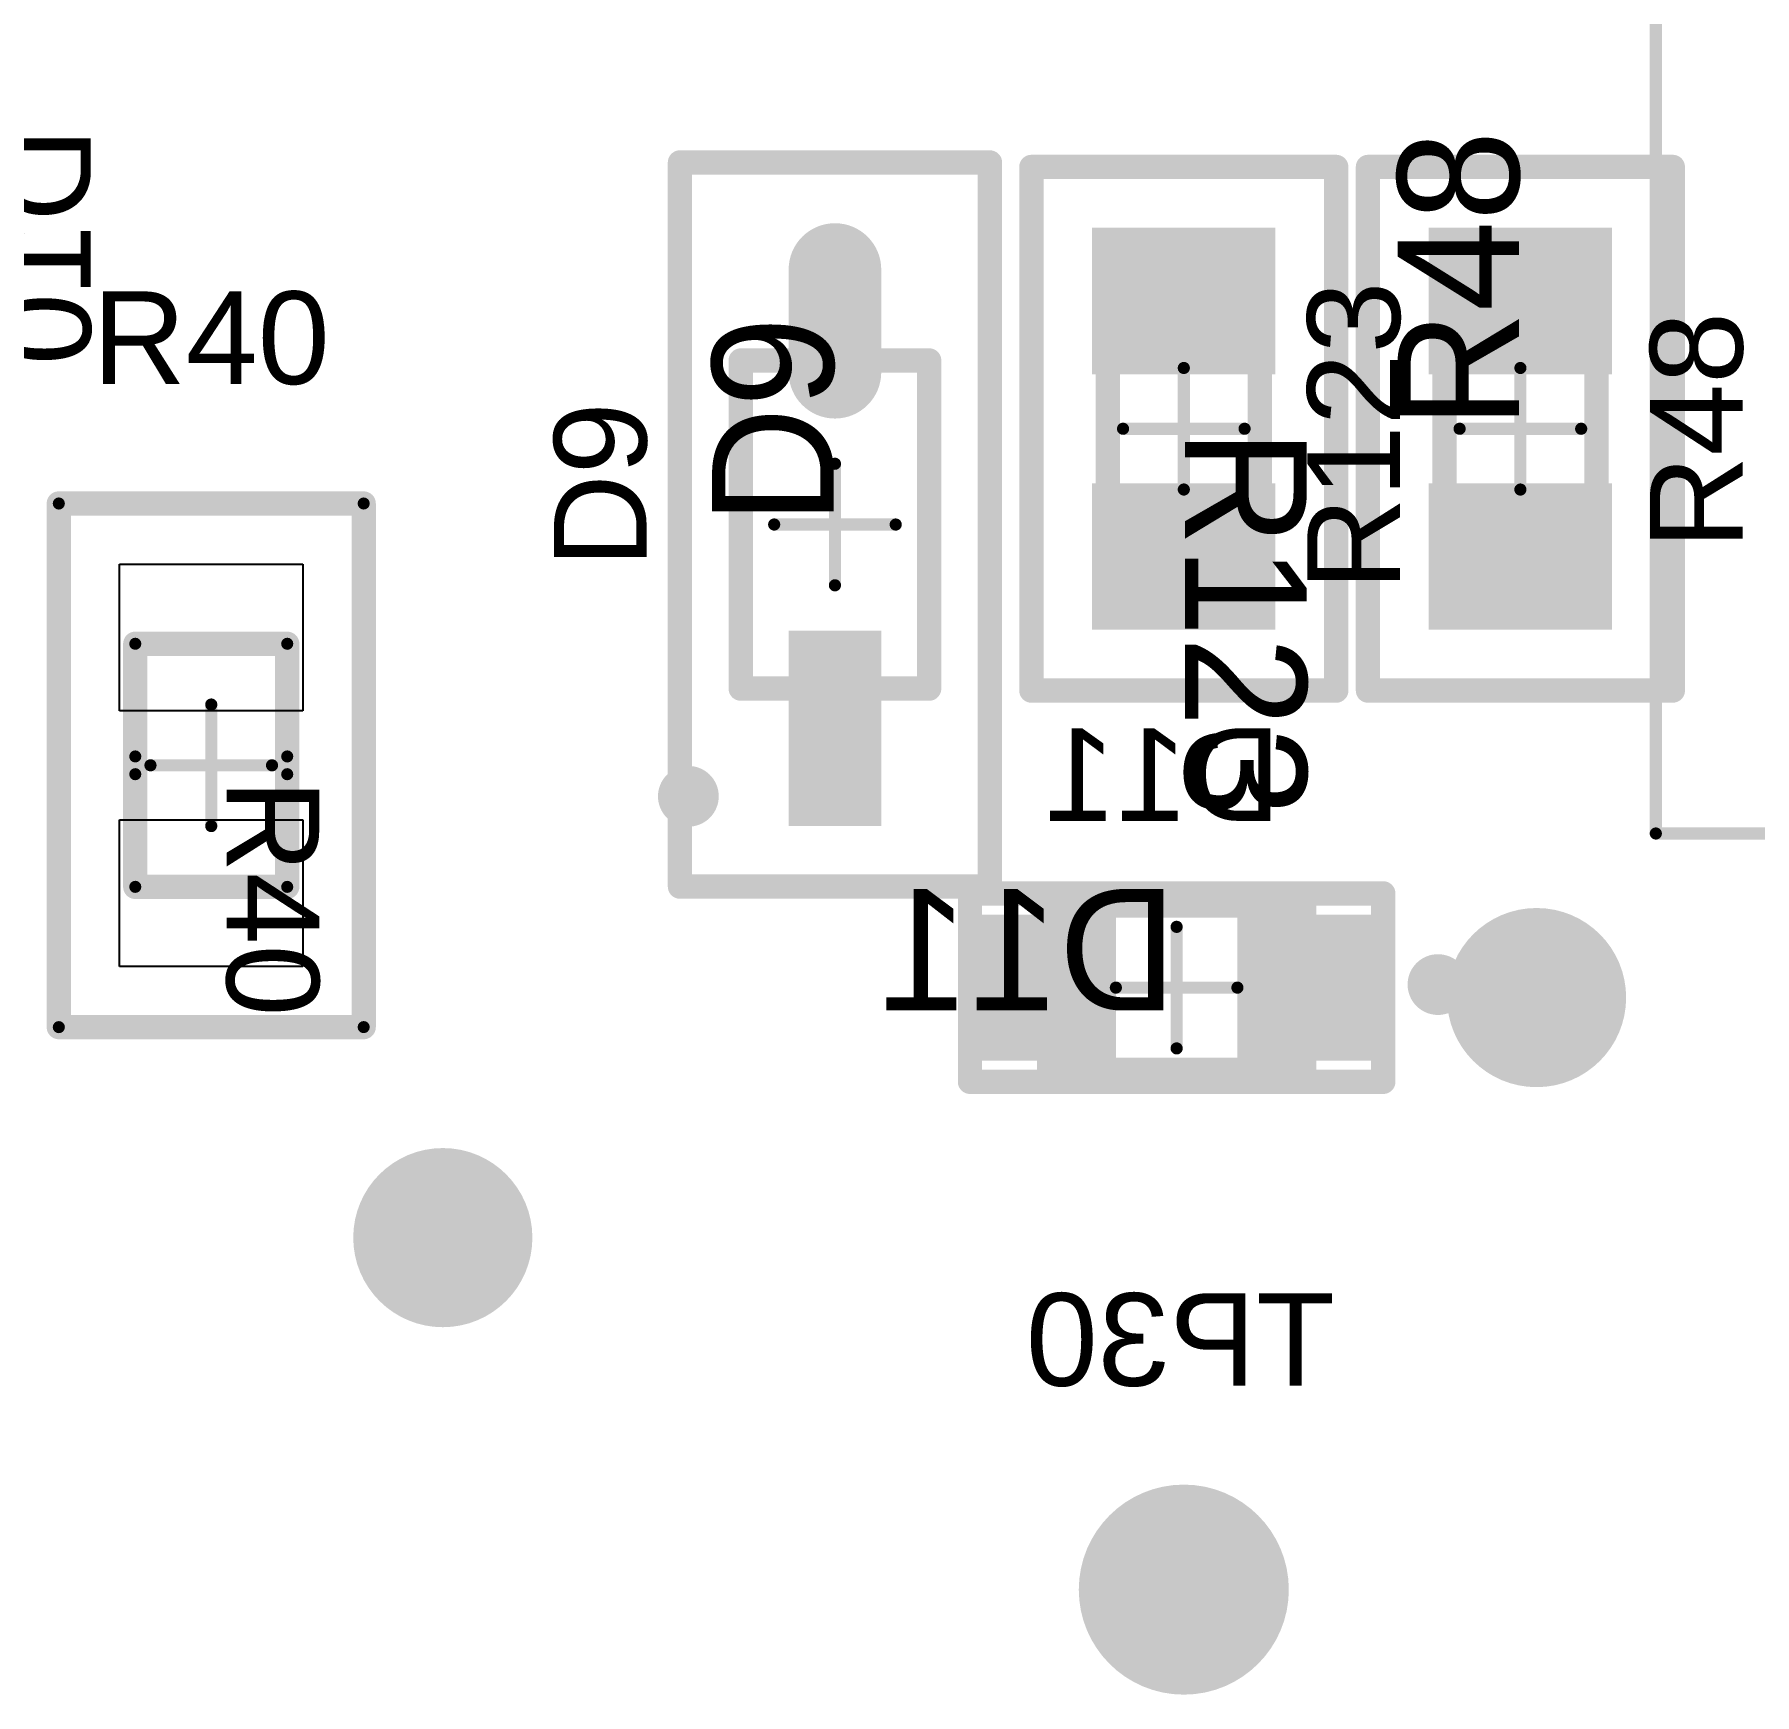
# Model space of a CAD drawing. Header units: millimetres. Extents: x 54 to 247, y 53 to 195.
# Drawn here: x 131.08 to 145.23, y 95.99 to 109.65 of the extents above; entities that cross this region are included whole.
import ezdxf

# ---------------------------------------------------------------- set-up
doc = ezdxf.new("R2010")
doc.units = ezdxf.units.MM
for name, color, linetype in [('BottomOverlay', 54, 'Continuous'), ('BottomPaste', 16, 'Continuous'), ('BottomSolder', 6, 'Continuous'), ('Mechanical10', 56, 'Continuous'), ('Mechanical12', 56, 'Continuous'), ('Mechanical15', 56, 'Continuous'), ('Mechanical4', 56, 'Continuous'), ('Mechanical6', 56, 'Continuous'), ('Mechanical8', 56, 'Continuous'), ('MultiLayer', 9, 'Continuous'), ('PadHoleLayer', 156, 'Continuous'), ('TopOverlay', 2, 'Continuous'), ('TopPaste', 8, 'Continuous'), ('TopSolder', 216, 'Continuous'), ('ViaHoleLayer', 16, 'Continuous')]:
    doc.layers.add(name, color=color, linetype=linetype)
doc.styles.add('Arial', font='arial.ttf', dxfattribs={"height": 0.2})

# ---------------------------------------------------------------- blocks, each defined once
blk = doc.blocks.new('V______CRCW0805__3_IPC_A_17')
at = {"layer": 'TopPaste'}
for points in [[(-1.654, 0.754), (-0.448, 0.754), (-0.448, -0.754), (-1.654, -0.754)], [(0.448, 0.754), (1.654, 0.754), (1.654, -0.754), (0.448, -0.754)]]:
    blk.add_hatch(color=8, dxfattribs=at).paths.add_polyline_path(points)
at = {"layer": 'TopSolder'}
for points in [[(-1.654, 0.754), (-0.448, 0.754), (-0.448, -0.754), (-1.654, -0.754)], [(0.448, 0.754), (1.654, 0.754), (1.654, -0.754), (0.448, -0.754)]]:
    blk.add_hatch(color=216, dxfattribs=at).paths.add_polyline_path(points)
at = {"layer": 'Mechanical10', "const_width": 0.2}
for points in [[(2.154, 1.254), (-2.154, 1.254)], [(-2.154, -1.254), (-2.154, 1.254)], [(2.154, -1.254), (2.154, 1.254)], [(2.154, -1.254), (-2.154, -1.254)]]:
    blk.add_lwpolyline(points, dxfattribs=at)
at = {"layer": 'Mechanical10', "const_width": 0.1}
for points in [[(-2.204, 1.254, 1), (-2.104, 1.254, 1)], [(-2.204, 1.254, 1), (-2.104, 1.254, 1)], [(2.104, 1.254, 1), (2.204, 1.254, 1)], [(2.104, 1.254, 1), (2.204, 1.254, 1)], [(-2.204, -1.254, 1), (-2.104, -1.254, 1)], [(-2.204, -1.254, 1), (-2.104, -1.254, 1)], [(2.104, -1.254, 1), (2.204, -1.254, 1)], [(2.104, -1.254, 1), (2.204, -1.254, 1)]]:
    blk.add_lwpolyline(points, format="xyb", close=True, dxfattribs=at)
at = {"layer": 'Mechanical12', "const_width": 0.2}
for points in [[(1, 0.625), (-1, 0.625)], [(-1, -0.625), (-1, 0.625)], [(1, -0.625), (1, 0.625)], [(1, -0.625), (-1, -0.625)]]:
    blk.add_lwpolyline(points, dxfattribs=at)
at = {"layer": 'Mechanical12', "const_width": 0.1}
for points in [[(-1.05, 0.625, 1), (-0.95, 0.625, 1)], [(-1.05, 0.625, 1), (-0.95, 0.625, 1)], [(0.95, 0.625, 1), (1.05, 0.625, 1)], [(0.95, 0.625, 1), (1.05, 0.625, 1)], [(-1.05, -0.625, 1), (-0.95, -0.625, 1)], [(-1.05, -0.625, 1), (-0.95, -0.625, 1)], [(0.95, -0.625, 1), (1.05, -0.625, 1)], [(0.95, -0.625, 1), (1.05, -0.625, 1)]]:
    blk.add_lwpolyline(points, format="xyb", close=True, dxfattribs=at)
at = {"layer": 'Mechanical15'}
for points, const_width in [([(2.154, 1.254), (-2.154, 1.254)], 0.2), ([(-2.154, -1.254), (-2.154, 1.254)], 0.2), ([(2.154, -1.254), (2.154, 1.254)], 0.2), ([(0, -0.5), (0, 0.5)], 0.1), ([(0.5, 0), (-0.5, 0)], 0.1), ([(2.154, -1.254), (-2.154, -1.254)], 0.2)]:
    blk.add_lwpolyline(points, dxfattribs=dict(at, const_width=const_width))
for points, const_width in [([(-2.204, 1.254, 1), (-2.104, 1.254, 1)], 0.1), ([(-2.204, 1.254, 1), (-2.104, 1.254, 1)], 0.1), ([(2.104, 1.254, 1), (2.204, 1.254, 1)], 0.1), ([(2.104, 1.254, 1), (2.204, 1.254, 1)], 0.1), ([(-0.025, 0.5, 1), (0.025, 0.5, 1)], 0.05), ([(-0.525, 0, 1), (-0.475, 0, 1)], 0.05), ([(0.475, 0, 1), (0.525, 0, 1)], 0.05), ([(-0.025, -0.5, 1), (0.025, -0.5, 1)], 0.05), ([(-2.204, -1.254, 1), (-2.104, -1.254, 1)], 0.1), ([(-2.204, -1.254, 1), (-2.104, -1.254, 1)], 0.1), ([(2.104, -1.254, 1), (2.204, -1.254, 1)], 0.1), ([(2.104, -1.254, 1), (2.204, -1.254, 1)], 0.1)]:
    blk.add_lwpolyline(points, format="xyb", close=True, dxfattribs=dict(at, const_width=const_width))
at = {"layer": 'TopOverlay', "const_width": 0.2}
for points in [[(0.073, 0.625), (-0.073, 0.625)], [(0.073, -0.625), (-0.073, -0.625)]]:
    blk.add_lwpolyline(points, dxfattribs=at)
at = {"layer": 'TopOverlay', "const_width": 0.1}
for points in [[(-0.123, 0.625, 1), (-0.023, 0.625, 1)], [(0.023, 0.625, 1), (0.123, 0.625, 1)], [(-0.123, -0.625, 1), (-0.023, -0.625, 1)], [(0.023, -0.625, 1), (0.123, -0.625, 1)]]:
    blk.add_lwpolyline(points, format="xyb", close=True, dxfattribs=at)
at = {"layer": 'Mechanical10'}
blk.add_text('R123', height=1, dxfattribs=at).set_placement((0, 0.011))
blk = doc.blocks.new('V______S8_V_3910_01_001_IPC_A_33')
at = {"layer": 'TopPaste'}
blk.add_hatch(color=8, dxfattribs=at).paths.add_polyline_path([(-2.479, 0.381), (-0.872, 0.381), (-0.872, -0.381), (-2.479, -0.381)])
h = blk.add_hatch(color=8, dxfattribs=at)
edge = h.paths.add_edge_path()
edge.add_arc((1.253, 0), 0.381, 90, 270)
edge.add_line((1.253, -0.381), (2.098, -0.381))
edge.add_arc((2.098, 0), 0.381, 270, 450)
edge.add_line((2.098, 0.381), (1.253, 0.381))
at = {"layer": 'TopSolder'}
blk.add_hatch(color=216, dxfattribs=at).paths.add_polyline_path([(-2.479, 0.381), (-0.872, 0.381), (-0.872, -0.381), (-2.479, -0.381)])
h = blk.add_hatch(color=216, dxfattribs=at)
edge = h.paths.add_edge_path()
edge.add_arc((1.253, 0), 0.381, 90, 270)
edge.add_line((1.253, -0.381), (2.098, -0.381))
edge.add_arc((2.098, 0), 0.381, 270, 450)
edge.add_line((2.098, 0.381), (1.253, 0.381))
at = {"layer": 'Mechanical10', "const_width": 0.2}
for points in [[(-2.979, 1.275), (2.979, 1.275)], [(-2.979, 1.275), (-2.979, -1.275)], [(2.979, 1.275), (2.979, -1.275)], [(-2.979, -1.275), (2.979, -1.275)]]:
    blk.add_lwpolyline(points, dxfattribs=at)
at = {"layer": 'Mechanical10', "const_width": 0.1}
for points in [[(-3.029, 1.275, 1), (-2.929, 1.275, 1)], [(-3.029, 1.275, 1), (-2.929, 1.275, 1)], [(2.929, 1.275, 1), (3.029, 1.275, 1)], [(2.929, 1.275, 1), (3.029, 1.275, 1)], [(-3.029, -1.275, 1), (-2.929, -1.275, 1)], [(-3.029, -1.275, 1), (-2.929, -1.275, 1)], [(2.929, -1.275, 1), (3.029, -1.275, 1)], [(2.929, -1.275, 1), (3.029, -1.275, 1)]]:
    blk.add_lwpolyline(points, format="xyb", close=True, dxfattribs=at)
at = {"layer": 'Mechanical12', "const_width": 0.2}
for points in [[(-1.35, 0.775), (1.35, 0.775)], [(-1.35, 0.775), (-1.35, -0.775)], [(1.35, 0.775), (1.35, -0.775)], [(-1.35, -0.775), (1.35, -0.775)]]:
    blk.add_lwpolyline(points, dxfattribs=at)
at = {"layer": 'Mechanical12', "const_width": 0.1}
for points in [[(-1.4, 0.775, 1), (-1.3, 0.775, 1)], [(-1.4, 0.775, 1), (-1.3, 0.775, 1)], [(1.3, 0.775, 1), (1.4, 0.775, 1)], [(1.3, 0.775, 1), (1.4, 0.775, 1)], [(-1.4, -0.775, 1), (-1.3, -0.775, 1)], [(-1.4, -0.775, 1), (-1.3, -0.775, 1)], [(1.3, -0.775, 1), (1.4, -0.775, 1)], [(1.3, -0.775, 1), (1.4, -0.775, 1)]]:
    blk.add_lwpolyline(points, format="xyb", close=True, dxfattribs=at)
at = {"layer": 'Mechanical15'}
for points, const_width in [([(-2.979, 1.275), (2.979, 1.275)], 0.2), ([(-2.979, 1.275), (-2.979, -1.275)], 0.2), ([(2.979, 1.275), (2.979, -1.275)], 0.2), ([(0, 0.5), (0, -0.5)], 0.1), ([(-0.5, 0), (0.5, 0)], 0.1), ([(-2.979, -1.275), (2.979, -1.275)], 0.2)]:
    blk.add_lwpolyline(points, dxfattribs=dict(at, const_width=const_width))
for points, const_width in [([(-3.029, 1.275, 1), (-2.929, 1.275, 1)], 0.1), ([(-3.029, 1.275, 1), (-2.929, 1.275, 1)], 0.1), ([(2.929, 1.275, 1), (3.029, 1.275, 1)], 0.1), ([(2.929, 1.275, 1), (3.029, 1.275, 1)], 0.1), ([(-0.025, 0.5, 1), (0.025, 0.5, 1)], 0.05), ([(-0.525, 0, 1), (-0.475, 0, 1)], 0.05), ([(0.475, 0, 1), (0.525, 0, 1)], 0.05), ([(-0.025, -0.5, 1), (0.025, -0.5, 1)], 0.05), ([(-3.029, -1.275, 1), (-2.929, -1.275, 1)], 0.1), ([(-3.029, -1.275, 1), (-2.929, -1.275, 1)], 0.1), ([(2.929, -1.275, 1), (3.029, -1.275, 1)], 0.1), ([(2.929, -1.275, 1), (3.029, -1.275, 1)], 0.1)]:
    blk.add_lwpolyline(points, format="xyb", close=True, dxfattribs=dict(at, const_width=const_width))
at = {"layer": 'TopOverlay'}
for points, const_width in [([(-2.111, 1.206, 1), (-2.361, 1.206, 1)], 0.25), ([(-2.424, 1.206, 1), (-2.299, 1.206, 1)], 0.125), ([(-2.174, 1.206, 1), (-2.049, 1.206, 1)], 0.125), ([(-1.4, 0.775, 1), (-1.3, 0.775, 1)], 0.1), ([(-1.4, 0.775, 1), (-1.3, 0.775, 1)], 0.1), ([(1.3, 0.775, 1), (1.4, 0.775, 1)], 0.1), ([(1.3, 0.775, 1), (1.4, 0.775, 1)], 0.1), ([(-1.4, 0.697, 1), (-1.3, 0.697, 1)], 0.1), ([(1.3, 0.697, 1), (1.4, 0.697, 1)], 0.1), ([(-1.4, -0.697, 1), (-1.3, -0.697, 1)], 0.1), ([(-1.4, -0.775, 1), (-1.3, -0.775, 1)], 0.1), ([(-1.4, -0.775, 1), (-1.3, -0.775, 1)], 0.1), ([(1.3, -0.697, 1), (1.4, -0.697, 1)], 0.1), ([(1.3, -0.775, 1), (1.4, -0.775, 1)], 0.1), ([(1.3, -0.775, 1), (1.4, -0.775, 1)], 0.1)]:
    blk.add_lwpolyline(points, format="xyb", close=True, dxfattribs=dict(at, const_width=const_width))
at = {"layer": 'TopOverlay', "const_width": 0.2}
for points in [[(-1.35, 0.775), (-1.35, 0.697)], [(-1.35, 0.775), (1.35, 0.775)], [(1.35, 0.775), (1.35, 0.697)], [(-1.35, -0.697), (-1.35, -0.775)], [(-1.35, -0.775), (1.35, -0.775)], [(1.35, -0.697), (1.35, -0.775)]]:
    blk.add_lwpolyline(points, dxfattribs=at)
at = {"layer": 'Mechanical10'}
blk.add_text('D9', height=1, dxfattribs=at).set_placement((0, 0.011))
blk = doc.blocks.new('W_____E___________0_MFG_B_37')
at = {"layer": 'BottomPaste'}
for points in [[(-1.6, 0.6), (-0.5, 0.6), (-0.5, -0.6), (-1.6, -0.6)], [(0.5, 0.6), (1.6, 0.6), (1.6, -0.6), (0.5, -0.6)]]:
    blk.add_hatch(color=16, dxfattribs=at).paths.add_polyline_path(points)
at = {"layer": 'BottomSolder'}
for points in [[(-1.6, 0.6), (-0.5, 0.6), (-0.5, -0.6), (-1.6, -0.6)], [(0.5, 0.6), (1.6, 0.6), (1.6, -0.6), (0.5, -0.6)]]:
    blk.add_hatch(color=6, dxfattribs=at).paths.add_polyline_path(points)
at = {"layer": 'BottomOverlay', "const_width": 0.2}
for points in [[(0.125, 0.675), (-0.125, 0.675)], [(0.125, -0.675), (-0.125, -0.675)]]:
    blk.add_lwpolyline(points, dxfattribs=at)
at = {"layer": 'BottomOverlay'}
for points, const_width in [([(-0.175, 0.675, 1), (-0.075, 0.675, 1)], 0.1), ([(0.075, 0.675, 1), (0.175, 0.675, 1)], 0.1), ([(-2.025, -0.025, 1), (-2.275, -0.025, 1)], 0.25), ([(-2.338, -0.025, 1), (-2.213, -0.025, 1)], 0.125), ([(-2.087, -0.025, 1), (-1.963, -0.025, 1)], 0.125), ([(-0.175, -0.675, 1), (-0.075, -0.675, 1)], 0.1), ([(0.075, -0.675, 1), (0.175, -0.675, 1)], 0.1)]:
    blk.add_lwpolyline(points, format="xyb", close=True, dxfattribs=dict(at, const_width=const_width))
at = {"layer": 'Mechanical10', "const_width": 0.2}
for points in [[(-1.7, 0.775), (-1.7, -0.775)], [(1.7, 0.775), (-1.7, 0.775)], [(1.7, 0.775), (1.7, -0.775)], [(1.7, -0.775), (-1.7, -0.775)]]:
    blk.add_lwpolyline(points, dxfattribs=at)
at = {"layer": 'Mechanical10', "const_width": 0.1}
for points in [[(-1.75, 0.775, 1), (-1.65, 0.775, 1)], [(-1.75, 0.775, 1), (-1.65, 0.775, 1)], [(1.65, 0.775, 1), (1.75, 0.775, 1)], [(1.65, 0.775, 1), (1.75, 0.775, 1)], [(-1.75, -0.775, 1), (-1.65, -0.775, 1)], [(-1.75, -0.775, 1), (-1.65, -0.775, 1)], [(1.65, -0.775, 1), (1.75, -0.775, 1)], [(1.65, -0.775, 1), (1.75, -0.775, 1)]]:
    blk.add_lwpolyline(points, format="xyb", close=True, dxfattribs=at)
at = {"layer": 'Mechanical12', "const_width": 0.2}
for points in [[(-1.05, 0.675), (-1.05, -0.675)], [(1.05, 0.675), (-1.05, 0.675)], [(1.05, 0.675), (1.05, -0.675)], [(1.05, -0.675), (-1.05, -0.675)]]:
    blk.add_lwpolyline(points, dxfattribs=at)
at = {"layer": 'Mechanical12', "const_width": 0.1}
for points in [[(-1.1, 0.675, 1), (-1, 0.675, 1)], [(-1.1, 0.675, 1), (-1, 0.675, 1)], [(1, 0.675, 1), (1.1, 0.675, 1)], [(1, 0.675, 1), (1.1, 0.675, 1)], [(-1.1, -0.675, 1), (-1, -0.675, 1)], [(-1.1, -0.675, 1), (-1, -0.675, 1)], [(1, -0.675, 1), (1.1, -0.675, 1)], [(1, -0.675, 1), (1.1, -0.675, 1)]]:
    blk.add_lwpolyline(points, format="xyb", close=True, dxfattribs=at)
at = {"layer": 'Mechanical15'}
for points, const_width in [([(-1.7, 0.775), (-1.7, -0.775)], 0.2), ([(1.7, 0.775), (-1.7, 0.775)], 0.2), ([(1.7, 0.775), (1.7, -0.775)], 0.2), ([(0, 0.5), (0, -0.5)], 0.1), ([(0.5, 0), (-0.5, 0)], 0.1), ([(1.7, -0.775), (-1.7, -0.775)], 0.2)]:
    blk.add_lwpolyline(points, dxfattribs=dict(at, const_width=const_width))
for points, const_width in [([(-1.75, 0.775, 1), (-1.65, 0.775, 1)], 0.1), ([(-1.75, 0.775, 1), (-1.65, 0.775, 1)], 0.1), ([(1.65, 0.775, 1), (1.75, 0.775, 1)], 0.1), ([(1.65, 0.775, 1), (1.75, 0.775, 1)], 0.1), ([(-0.025, 0.5, 1), (0.025, 0.5, 1)], 0.05), ([(-0.525, 0, 1), (-0.475, 0, 1)], 0.05), ([(0.475, 0, 1), (0.525, 0, 1)], 0.05), ([(-0.025, -0.5, 1), (0.025, -0.5, 1)], 0.05), ([(-1.75, -0.775, 1), (-1.65, -0.775, 1)], 0.1), ([(-1.75, -0.775, 1), (-1.65, -0.775, 1)], 0.1), ([(1.65, -0.775, 1), (1.75, -0.775, 1)], 0.1), ([(1.65, -0.775, 1), (1.75, -0.775, 1)], 0.1)]:
    blk.add_lwpolyline(points, format="xyb", close=True, dxfattribs=dict(at, const_width=const_width))
at = {"layer": 'Mechanical10', "text_generation_flag": 2}
blk.add_text('D11', height=1, rotation=180, dxfattribs=at).set_placement((0, 0.188))
blk = doc.blocks.new('T____P_____B_78')
at = {"layer": 'BottomSolder'}
h = blk.add_hatch(color=6, dxfattribs=at)
edge = h.paths.add_edge_path()
edge.add_arc((0, 0), 0.864, 0, 360)
h = blk.add_hatch(color=6, dxfattribs=at)
edge = h.paths.add_edge_path()
edge.add_arc((0, 0), 0.864, 0, 360)
at = {"layer": 'MultiLayer'}
h = blk.add_hatch(color=9, dxfattribs=at)
edge = h.paths.add_edge_path()
edge.add_arc((0, 0), 0.762, 0, 360)
at = {"layer": 'PadHoleLayer'}
h = blk.add_hatch(color=156, dxfattribs=at)
edge = h.paths.add_edge_path()
edge.add_arc((0, 0), 0.381, 0, 360)
at = {"layer": 'TopSolder'}
h = blk.add_hatch(color=216, dxfattribs=at)
edge = h.paths.add_edge_path()
edge.add_arc((0, 0), 0.864, 0, 360)
h = blk.add_hatch(color=216, dxfattribs=at)
edge = h.paths.add_edge_path()
edge.add_arc((0, 0), 0.864, 0, 360)
at = {"layer": 'ViaHoleLayer'}
h = blk.add_hatch(color=16, dxfattribs=at)
edge = h.paths.add_edge_path()
edge.add_arc((0, 0), 0.356, 0, 360)
blk = doc.blocks.new('V______CRCW0805__3_IPC_A_120')
at = {"layer": 'TopPaste'}
for points in [[(-1.654, 0.754), (-0.448, 0.754), (-0.448, -0.754), (-1.654, -0.754)], [(0.448, 0.754), (1.654, 0.754), (1.654, -0.754), (0.448, -0.754)]]:
    blk.add_hatch(color=8, dxfattribs=at).paths.add_polyline_path(points)
at = {"layer": 'TopSolder'}
for points in [[(-1.654, 0.754), (-0.448, 0.754), (-0.448, -0.754), (-1.654, -0.754)], [(0.448, 0.754), (1.654, 0.754), (1.654, -0.754), (0.448, -0.754)]]:
    blk.add_hatch(color=216, dxfattribs=at).paths.add_polyline_path(points)
at = {"layer": 'Mechanical10', "const_width": 0.2}
for points in [[(-2.154, 1.254), (2.154, 1.254)], [(-2.154, 1.254), (-2.154, -1.254)], [(2.154, 1.254), (2.154, -1.254)], [(-2.154, -1.254), (2.154, -1.254)]]:
    blk.add_lwpolyline(points, dxfattribs=at)
at = {"layer": 'Mechanical10', "const_width": 0.1}
for points in [[(-2.204, 1.254, 1), (-2.104, 1.254, 1)], [(-2.204, 1.254, 1), (-2.104, 1.254, 1)], [(2.104, 1.254, 1), (2.204, 1.254, 1)], [(2.104, 1.254, 1), (2.204, 1.254, 1)], [(-2.204, -1.254, 1), (-2.104, -1.254, 1)], [(-2.204, -1.254, 1), (-2.104, -1.254, 1)], [(2.104, -1.254, 1), (2.204, -1.254, 1)], [(2.104, -1.254, 1), (2.204, -1.254, 1)]]:
    blk.add_lwpolyline(points, format="xyb", close=True, dxfattribs=at)
at = {"layer": 'Mechanical12', "const_width": 0.2}
for points in [[(-1, 0.625), (1, 0.625)], [(-1, 0.625), (-1, -0.625)], [(1, 0.625), (1, -0.625)], [(-1, -0.625), (1, -0.625)]]:
    blk.add_lwpolyline(points, dxfattribs=at)
at = {"layer": 'Mechanical12', "const_width": 0.1}
for points in [[(-1.05, 0.625, 1), (-0.95, 0.625, 1)], [(-1.05, 0.625, 1), (-0.95, 0.625, 1)], [(0.95, 0.625, 1), (1.05, 0.625, 1)], [(0.95, 0.625, 1), (1.05, 0.625, 1)], [(-1.05, -0.625, 1), (-0.95, -0.625, 1)], [(-1.05, -0.625, 1), (-0.95, -0.625, 1)], [(0.95, -0.625, 1), (1.05, -0.625, 1)], [(0.95, -0.625, 1), (1.05, -0.625, 1)]]:
    blk.add_lwpolyline(points, format="xyb", close=True, dxfattribs=at)
at = {"layer": 'Mechanical15'}
for points, const_width in [([(-2.154, 1.254), (2.154, 1.254)], 0.2), ([(-2.154, 1.254), (-2.154, -1.254)], 0.2), ([(2.154, 1.254), (2.154, -1.254)], 0.2), ([(0, 0.5), (0, -0.5)], 0.1), ([(-0.5, 0), (0.5, 0)], 0.1), ([(-2.154, -1.254), (2.154, -1.254)], 0.2)]:
    blk.add_lwpolyline(points, dxfattribs=dict(at, const_width=const_width))
for points, const_width in [([(-2.204, 1.254, 1), (-2.104, 1.254, 1)], 0.1), ([(-2.204, 1.254, 1), (-2.104, 1.254, 1)], 0.1), ([(2.104, 1.254, 1), (2.204, 1.254, 1)], 0.1), ([(2.104, 1.254, 1), (2.204, 1.254, 1)], 0.1), ([(-0.025, 0.5, 1), (0.025, 0.5, 1)], 0.05), ([(-0.525, 0, 1), (-0.475, 0, 1)], 0.05), ([(0.475, 0, 1), (0.525, 0, 1)], 0.05), ([(-0.025, -0.5, 1), (0.025, -0.5, 1)], 0.05), ([(-2.204, -1.254, 1), (-2.104, -1.254, 1)], 0.1), ([(-2.204, -1.254, 1), (-2.104, -1.254, 1)], 0.1), ([(2.104, -1.254, 1), (2.204, -1.254, 1)], 0.1), ([(2.104, -1.254, 1), (2.204, -1.254, 1)], 0.1)]:
    blk.add_lwpolyline(points, format="xyb", close=True, dxfattribs=dict(at, const_width=const_width))
at = {"layer": 'TopOverlay', "const_width": 0.2}
for points in [[(-0.073, 0.625), (0.073, 0.625)], [(-0.073, -0.625), (0.073, -0.625)]]:
    blk.add_lwpolyline(points, dxfattribs=at)
at = {"layer": 'TopOverlay', "const_width": 0.1}
for points in [[(-0.123, 0.625, 1), (-0.023, 0.625, 1)], [(0.023, 0.625, 1), (0.123, 0.625, 1)], [(-0.123, -0.625, 1), (-0.023, -0.625, 1)], [(0.023, -0.625, 1), (0.123, -0.625, 1)]]:
    blk.add_lwpolyline(points, format="xyb", close=True, dxfattribs=at)
at = {"layer": 'Mechanical10'}
blk.add_text('R48', height=1, dxfattribs=at).set_placement((0, 0.011))
blk = doc.blocks.new('EEEFK1V331P_B_164')
at = {"layer": 'Mechanical15', "const_width": 0.1}
for points in [[(-6.15, -7.4), (-6.15, 7.4)], [(-6.15, -7.4), (6.15, -7.4)]]:
    blk.add_lwpolyline(points, dxfattribs=at)
at = {"layer": 'Mechanical15', "const_width": 0.05}
blk.add_lwpolyline([(-6.175, -7.4, 1), (-6.125, -7.4, 1)], format="xyb", close=True, dxfattribs=at)
blk.add_lwpolyline([(-6.175, -7.4, 1), (-6.125, -7.4, 1)], format="xyb", close=True, dxfattribs=at)

msp = doc.modelspace()

# ---------------------------------------------------------------- hatches: boundary and pattern name
at = {"layer": 'BottomSolder'}
h = msp.add_hatch(color=6, dxfattribs=at)
edge = h.paths.add_edge_path()
edge.add_arc((143.44, 101.721), 0.737, 0, 360)
h = msp.add_hatch(color=6, dxfattribs=at)
edge = h.paths.add_edge_path()
edge.add_arc((134.442, 99.746), 0.737, 0, 360)
at = {"layer": 'Mechanical4'}
h = msp.add_hatch(color=56, dxfattribs=at)
edge = h.paths.add_edge_path()
edge.add_arc((131.283, 105.786), 0.05, 0, 360)
h = msp.add_hatch(color=56, dxfattribs=at)
edge = h.paths.add_edge_path()
edge.add_arc((131.283, 105.786), 0.05, 0, 360)
h = msp.add_hatch(color=56, dxfattribs=at)
edge = h.paths.add_edge_path()
edge.add_arc((131.283, 105.786), 0.05, 0, 360)
h = msp.add_hatch(color=56, dxfattribs=at)
edge = h.paths.add_edge_path()
edge.add_arc((131.283, 105.786), 0.05, 0, 360)
h = msp.add_hatch(color=56, dxfattribs=at)
edge = h.paths.add_edge_path()
edge.add_arc((133.791, 105.786), 0.05, 0, 360)
h = msp.add_hatch(color=56, dxfattribs=at)
edge = h.paths.add_edge_path()
edge.add_arc((133.791, 105.786), 0.05, 0, 360)
h = msp.add_hatch(color=56, dxfattribs=at)
edge = h.paths.add_edge_path()
edge.add_arc((133.791, 105.786), 0.05, 0, 360)
h = msp.add_hatch(color=56, dxfattribs=at)
edge = h.paths.add_edge_path()
edge.add_arc((133.791, 105.786), 0.05, 0, 360)
h = msp.add_hatch(color=56, dxfattribs=at)
edge = h.paths.add_edge_path()
edge.add_arc((131.283, 101.478), 0.05, 0, 360)
h = msp.add_hatch(color=56, dxfattribs=at)
edge = h.paths.add_edge_path()
edge.add_arc((131.283, 101.478), 0.05, 0, 360)
h = msp.add_hatch(color=56, dxfattribs=at)
edge = h.paths.add_edge_path()
edge.add_arc((131.283, 101.478), 0.05, 0, 360)
h = msp.add_hatch(color=56, dxfattribs=at)
edge = h.paths.add_edge_path()
edge.add_arc((131.283, 101.478), 0.05, 0, 360)
h = msp.add_hatch(color=56, dxfattribs=at)
edge = h.paths.add_edge_path()
edge.add_arc((133.791, 101.478), 0.05, 0, 360)
h = msp.add_hatch(color=56, dxfattribs=at)
edge = h.paths.add_edge_path()
edge.add_arc((133.791, 101.478), 0.05, 0, 360)
h = msp.add_hatch(color=56, dxfattribs=at)
edge = h.paths.add_edge_path()
edge.add_arc((133.791, 101.478), 0.05, 0, 360)
h = msp.add_hatch(color=56, dxfattribs=at)
edge = h.paths.add_edge_path()
edge.add_arc((133.791, 101.478), 0.05, 0, 360)
at = {"layer": 'Mechanical6'}
h = msp.add_hatch(color=56, dxfattribs=at)
edge = h.paths.add_edge_path()
edge.add_arc((131.912, 103.705), 0.05, 0, 360)
h = msp.add_hatch(color=56, dxfattribs=at)
edge = h.paths.add_edge_path()
edge.add_arc((133.162, 103.705), 0.05, 0, 360)
h = msp.add_hatch(color=56, dxfattribs=at)
edge = h.paths.add_edge_path()
edge.add_arc((131.912, 103.559), 0.05, 0, 360)
h = msp.add_hatch(color=56, dxfattribs=at)
edge = h.paths.add_edge_path()
edge.add_arc((133.162, 103.559), 0.05, 0, 360)
at = {"layer": 'Mechanical8'}
h = msp.add_hatch(color=56, dxfattribs=at)
edge = h.paths.add_edge_path()
edge.add_arc((131.912, 104.632), 0.05, 0, 360)
h = msp.add_hatch(color=56, dxfattribs=at)
edge = h.paths.add_edge_path()
edge.add_arc((131.912, 104.632), 0.05, 0, 360)
h = msp.add_hatch(color=56, dxfattribs=at)
edge = h.paths.add_edge_path()
edge.add_arc((133.162, 104.632), 0.05, 0, 360)
h = msp.add_hatch(color=56, dxfattribs=at)
edge = h.paths.add_edge_path()
edge.add_arc((133.162, 104.632), 0.05, 0, 360)
h = msp.add_hatch(color=56, dxfattribs=at)
edge = h.paths.add_edge_path()
edge.add_arc((131.912, 102.632), 0.05, 0, 360)
h = msp.add_hatch(color=56, dxfattribs=at)
edge = h.paths.add_edge_path()
edge.add_arc((131.912, 102.632), 0.05, 0, 360)
h = msp.add_hatch(color=56, dxfattribs=at)
edge = h.paths.add_edge_path()
edge.add_arc((133.162, 102.632), 0.05, 0, 360)
h = msp.add_hatch(color=56, dxfattribs=at)
edge = h.paths.add_edge_path()
edge.add_arc((133.162, 102.632), 0.05, 0, 360)
at = {"layer": 'PadHoleLayer'}
h = msp.add_hatch(color=156, dxfattribs=at)
edge = h.paths.add_edge_path()
edge.add_arc((131.283, 105.786), 0.05, 0, 360)
h = msp.add_hatch(color=156, dxfattribs=at)
edge = h.paths.add_edge_path()
edge.add_arc((131.283, 105.786), 0.05, 0, 360)
h = msp.add_hatch(color=156, dxfattribs=at)
edge = h.paths.add_edge_path()
edge.add_arc((131.283, 105.786), 0.05, 0, 360)
h = msp.add_hatch(color=156, dxfattribs=at)
edge = h.paths.add_edge_path()
edge.add_arc((131.283, 105.786), 0.05, 0, 360)
h = msp.add_hatch(color=156, dxfattribs=at)
edge = h.paths.add_edge_path()
edge.add_arc((133.791, 105.786), 0.05, 0, 360)
h = msp.add_hatch(color=156, dxfattribs=at)
edge = h.paths.add_edge_path()
edge.add_arc((133.791, 105.786), 0.05, 0, 360)
h = msp.add_hatch(color=156, dxfattribs=at)
edge = h.paths.add_edge_path()
edge.add_arc((133.791, 105.786), 0.05, 0, 360)
h = msp.add_hatch(color=156, dxfattribs=at)
edge = h.paths.add_edge_path()
edge.add_arc((133.791, 105.786), 0.05, 0, 360)
h = msp.add_hatch(color=156, dxfattribs=at)
edge = h.paths.add_edge_path()
edge.add_arc((131.912, 104.632), 0.05, 0, 360)
h = msp.add_hatch(color=156, dxfattribs=at)
edge = h.paths.add_edge_path()
edge.add_arc((131.912, 104.632), 0.05, 0, 360)
h = msp.add_hatch(color=156, dxfattribs=at)
edge = h.paths.add_edge_path()
edge.add_arc((133.162, 104.632), 0.05, 0, 360)
h = msp.add_hatch(color=156, dxfattribs=at)
edge = h.paths.add_edge_path()
edge.add_arc((133.162, 104.632), 0.05, 0, 360)
h = msp.add_hatch(color=156, dxfattribs=at)
edge = h.paths.add_edge_path()
edge.add_arc((131.912, 103.705), 0.05, 0, 360)
h = msp.add_hatch(color=156, dxfattribs=at)
edge = h.paths.add_edge_path()
edge.add_arc((133.162, 103.705), 0.05, 0, 360)
h = msp.add_hatch(color=156, dxfattribs=at)
edge = h.paths.add_edge_path()
edge.add_arc((131.912, 103.559), 0.05, 0, 360)
h = msp.add_hatch(color=156, dxfattribs=at)
edge = h.paths.add_edge_path()
edge.add_arc((133.162, 103.559), 0.05, 0, 360)
h = msp.add_hatch(color=156, dxfattribs=at)
edge = h.paths.add_edge_path()
edge.add_arc((131.912, 102.632), 0.05, 0, 360)
h = msp.add_hatch(color=156, dxfattribs=at)
edge = h.paths.add_edge_path()
edge.add_arc((131.912, 102.632), 0.05, 0, 360)
h = msp.add_hatch(color=156, dxfattribs=at)
edge = h.paths.add_edge_path()
edge.add_arc((133.162, 102.632), 0.05, 0, 360)
h = msp.add_hatch(color=156, dxfattribs=at)
edge = h.paths.add_edge_path()
edge.add_arc((133.162, 102.632), 0.05, 0, 360)
h = msp.add_hatch(color=156, dxfattribs=at)
edge = h.paths.add_edge_path()
edge.add_arc((131.283, 101.478), 0.05, 0, 360)
h = msp.add_hatch(color=156, dxfattribs=at)
edge = h.paths.add_edge_path()
edge.add_arc((131.283, 101.478), 0.05, 0, 360)
h = msp.add_hatch(color=156, dxfattribs=at)
edge = h.paths.add_edge_path()
edge.add_arc((131.283, 101.478), 0.05, 0, 360)
h = msp.add_hatch(color=156, dxfattribs=at)
edge = h.paths.add_edge_path()
edge.add_arc((131.283, 101.478), 0.05, 0, 360)
h = msp.add_hatch(color=156, dxfattribs=at)
edge = h.paths.add_edge_path()
edge.add_arc((133.791, 101.478), 0.05, 0, 360)
h = msp.add_hatch(color=156, dxfattribs=at)
edge = h.paths.add_edge_path()
edge.add_arc((133.791, 101.478), 0.05, 0, 360)
h = msp.add_hatch(color=156, dxfattribs=at)
edge = h.paths.add_edge_path()
edge.add_arc((133.791, 101.478), 0.05, 0, 360)
h = msp.add_hatch(color=156, dxfattribs=at)
edge = h.paths.add_edge_path()
edge.add_arc((133.791, 101.478), 0.05, 0, 360)
at = {"layer": 'TopSolder'}
h = msp.add_hatch(color=216, dxfattribs=at)
edge = h.paths.add_edge_path()
edge.add_arc((143.44, 101.721), 0.737, 0, 360)
h = msp.add_hatch(color=216, dxfattribs=at)
edge = h.paths.add_edge_path()
edge.add_arc((134.442, 99.746), 0.737, 0, 360)
at = {"layer": 'ViaHoleLayer'}
h = msp.add_hatch(color=16, dxfattribs=at)
edge = h.paths.add_edge_path()
edge.add_arc((143.44, 101.721), 0.356, 0, 360)
h = msp.add_hatch(color=16, dxfattribs=at)
edge = h.paths.add_edge_path()
edge.add_arc((134.442, 99.746), 0.356, 0, 360)

# ---------------------------------------------------------------- linework, layer by layer
at = {"layer": 'Mechanical10'}
for p, q in [((131.783, 104.08), (131.783, 105.286)), ((131.783, 105.286), (133.291, 105.286)), ((133.291, 105.286), (133.291, 104.08)), ((133.291, 104.08), (131.783, 104.08)), ((131.783, 101.978), (131.783, 103.184)), ((131.783, 103.184), (133.291, 103.184)), ((133.291, 103.184), (133.291, 101.978)), ((133.291, 101.978), (131.783, 101.978))]:
    msp.add_line(p, q, dxfattribs=at)
at = {"layer": 'Mechanical4'}
for points, const_width in [([(131.283, 105.786), (133.791, 105.786)], 0.2), ([(131.283, 101.478), (131.283, 105.786)], 0.2), ([(131.283, 105.786), (133.791, 105.786)], 0.2), ([(131.283, 101.478), (131.283, 105.786)], 0.2), ([(133.791, 101.478), (133.791, 105.786)], 0.2), ([(133.791, 101.478), (133.791, 105.786)], 0.2), ([(132.537, 103.132), (132.537, 104.132)], 0.1), ([(132.037, 103.632), (133.037, 103.632)], 0.1), ([(131.283, 101.478), (133.791, 101.478)], 0.2), ([(131.283, 101.478), (133.791, 101.478)], 0.2)]:
    msp.add_lwpolyline(points, dxfattribs=dict(at, const_width=const_width))
for points, const_width in [([(131.233, 105.786, 1), (131.333, 105.786, 1)], 0.1), ([(131.233, 105.786, 1), (131.333, 105.786, 1)], 0.1), ([(131.233, 105.786, 1), (131.333, 105.786, 1)], 0.1), ([(131.233, 105.786, 1), (131.333, 105.786, 1)], 0.1), ([(133.741, 105.786, 1), (133.841, 105.786, 1)], 0.1), ([(133.741, 105.786, 1), (133.841, 105.786, 1)], 0.1), ([(133.741, 105.786, 1), (133.841, 105.786, 1)], 0.1), ([(133.741, 105.786, 1), (133.841, 105.786, 1)], 0.1), ([(132.512, 104.132, 1), (132.562, 104.132, 1)], 0.05), ([(132.525, 104.157, 1), (132.55, 104.157, 1)], 0.025), ([(132.525, 104.157, 1), (132.55, 104.157, 1)], 0.025), ([(132.525, 104.107, 1), (132.55, 104.107, 1)], 0.025), ([(132.525, 104.107, 1), (132.55, 104.107, 1)], 0.025), ([(132.012, 103.632, 1), (132.062, 103.632, 1)], 0.05), ([(132.025, 103.657, 1), (132.05, 103.657, 1)], 0.025), ([(132.025, 103.657, 1), (132.05, 103.657, 1)], 0.025), ([(132.025, 103.607, 1), (132.05, 103.607, 1)], 0.025), ([(132.025, 103.607, 1), (132.05, 103.607, 1)], 0.025), ([(133.012, 103.632, 1), (133.062, 103.632, 1)], 0.05), ([(133.025, 103.657, 1), (133.05, 103.657, 1)], 0.025), ([(133.025, 103.657, 1), (133.05, 103.657, 1)], 0.025), ([(133.025, 103.607, 1), (133.05, 103.607, 1)], 0.025), ([(133.025, 103.607, 1), (133.05, 103.607, 1)], 0.025), ([(132.512, 103.132, 1), (132.562, 103.132, 1)], 0.05), ([(132.525, 103.157, 1), (132.55, 103.157, 1)], 0.025), ([(132.525, 103.157, 1), (132.55, 103.157, 1)], 0.025), ([(132.525, 103.107, 1), (132.55, 103.107, 1)], 0.025), ([(132.525, 103.107, 1), (132.55, 103.107, 1)], 0.025), ([(131.233, 101.478, 1), (131.333, 101.478, 1)], 0.1), ([(131.233, 101.478, 1), (131.333, 101.478, 1)], 0.1), ([(131.233, 101.478, 1), (131.333, 101.478, 1)], 0.1), ([(131.233, 101.478, 1), (131.333, 101.478, 1)], 0.1), ([(133.741, 101.478, 1), (133.841, 101.478, 1)], 0.1), ([(133.741, 101.478, 1), (133.841, 101.478, 1)], 0.1), ([(133.741, 101.478, 1), (133.841, 101.478, 1)], 0.1), ([(133.741, 101.478, 1), (133.841, 101.478, 1)], 0.1)]:
    msp.add_lwpolyline(points, format="xyb", close=True, dxfattribs=dict(at, const_width=const_width))
at = {"layer": 'Mechanical4', "const_width": 0.05}
for points in [[(132.537, 104.107, -1), (132.537, 104.157)], [(132.537, 104.157, -1), (132.537, 104.107)], [(132.037, 103.607, -1), (132.037, 103.657)], [(132.037, 103.657, -1), (132.037, 103.607)], [(133.037, 103.607, -1), (133.037, 103.657)], [(133.037, 103.657, -1), (133.037, 103.607)], [(132.537, 103.107, -1), (132.537, 103.157)], [(132.537, 103.157, -1), (132.537, 103.107)]]:
    msp.add_lwpolyline(points, format="xyb", dxfattribs=at)
at = {"layer": 'Mechanical6', "const_width": 0.2}
for points in [[(131.912, 103.559), (131.912, 103.705)], [(133.162, 103.559), (133.162, 103.705)]]:
    msp.add_lwpolyline(points, dxfattribs=at)
at = {"layer": 'Mechanical6', "const_width": 0.1}
for points in [[(131.862, 103.705, 1), (131.962, 103.705, 1)], [(133.112, 103.705, 1), (133.212, 103.705, 1)], [(131.862, 103.559, 1), (131.962, 103.559, 1)], [(133.112, 103.559, 1), (133.212, 103.559, 1)]]:
    msp.add_lwpolyline(points, format="xyb", close=True, dxfattribs=at)
at = {"layer": 'Mechanical8'}
for p, q in [((131.783, 104.08), (131.783, 105.286)), ((131.783, 105.286), (133.291, 105.286)), ((133.291, 105.286), (133.291, 104.08)), ((133.291, 104.08), (131.783, 104.08)), ((131.783, 101.978), (131.783, 103.184)), ((131.783, 103.184), (133.291, 103.184)), ((133.291, 103.184), (133.291, 101.978)), ((133.291, 101.978), (131.783, 101.978))]:
    msp.add_line(p, q, dxfattribs=at)
at = {"layer": 'Mechanical8', "const_width": 0.2}
for points in [[(131.912, 104.632), (133.162, 104.632)], [(131.912, 102.632), (131.912, 104.632)], [(133.162, 102.632), (133.162, 104.632)], [(131.912, 102.632), (133.162, 102.632)]]:
    msp.add_lwpolyline(points, dxfattribs=at)
at = {"layer": 'Mechanical8', "const_width": 0.1}
for points in [[(131.862, 104.632, 1), (131.962, 104.632, 1)], [(131.862, 104.632, 1), (131.962, 104.632, 1)], [(133.112, 104.632, 1), (133.212, 104.632, 1)], [(133.112, 104.632, 1), (133.212, 104.632, 1)], [(131.862, 102.632, 1), (131.962, 102.632, 1)], [(131.862, 102.632, 1), (131.962, 102.632, 1)], [(133.112, 102.632, 1), (133.212, 102.632, 1)], [(133.112, 102.632, 1), (133.212, 102.632, 1)]]:
    msp.add_lwpolyline(points, format="xyb", close=True, dxfattribs=at)

# ---------------------------------------------------------------- block references
msp.add_blockref('EEEFK1V331P_B_164', (150.571, 110.471))
for name, p, rotation in [('V______S8_V_3910_01_001_IPC_A_33', (137.668, 105.613), 90), ('V______CRCW0805__3_IPC_A_120', (143.307, 106.401), 90), ('V______CRCW0805__3_IPC_A_17', (140.538, 106.401), 270), ('W_____E___________0_MFG_B_37', (140.479, 101.803), 180), ('T____P_____B_78', (140.538, 96.85), 90)]:
    msp.add_blockref(name, p, dxfattribs=dict(rotation=rotation))

# ---------------------------------------------------------------- texts
at = {"layer": 'BottomOverlay', "style": 'Arial', "text_generation_flag": 2}
msp.add_text('D10', height=0.762, rotation=90, dxfattribs=at).set_placement((131.546, 108.877))
for s, p in [('D11', (141.338, 103.175)), ('TP30', (141.782, 98.527))]:
    msp.add_text(s, height=0.762, dxfattribs=at).set_placement(p)
at = {"layer": 'Mechanical4', "style": 'Arial'}
msp.add_text('R40', height=0.762, rotation=270, dxfattribs=at).set_placement((132.663, 103.518))
at = {"layer": 'Mechanical6', "style": 'Arial'}
msp.add_text('R40', height=0.762, dxfattribs=at).set_placement((131.559, 106.769))
at = {"layer": 'TopOverlay', "style": 'Arial'}
for s, p in [('R123', (142.316, 105.068)), ('R48', (145.135, 105.41)), ('D9', (136.118, 105.258))]:
    msp.add_text(s, height=0.762, rotation=90, dxfattribs=at).set_placement(p)

doc.saveas('drawing.dxf')
